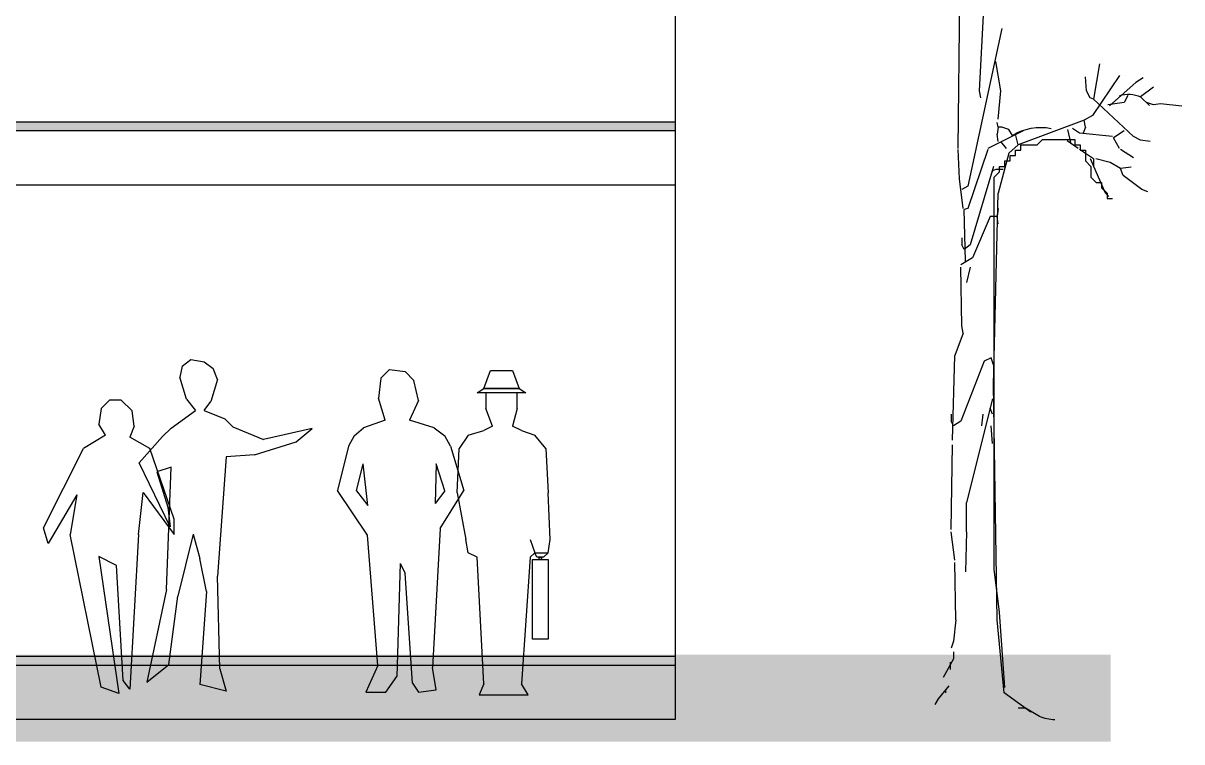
# Model space of a CAD drawing. Header units: millimetres. Extents: x 3669.6 to 3740.3, y 1535.4 to 1572.3.
# Drawn here: x 3700.14 to 3706.78, y 1535.39 to 1539.51 of the extents above; entities that cross this region are included whole.
import ezdxf

# ---------------------------------------------------------------- set-up
doc = ezdxf.new("R2010")
doc.units = ezdxf.units.MM
doc.layers.add('1', color=7, linetype='Continuous')

# ---------------------------------------------------------------- blocks, each defined once
blk = doc.blocks.new('T1')
at = {"color": 3, "linetype": 'Continuous'}
for p, q in [((-0.1867, 4.4147), (-0.2053, 6.384)), ((-0.3547, 4.872), (-0.392, 5.572)), ((-0.532, 5.3667), (-0.2613, 4.116)), ((-1.3067, 5.0867), (-1.26, 4.8067)), ((-0.5227, 4.872), (-0.4853, 5.1053)), ((-1.652, 4.9747), (-1.596, 4.9373)), ((-1.4653, 4.9933), (-1.2507, 4.676)), ((-1.204, 4.872), (-1.1947, 4.984)), ((-1.736, 4.9), (-1.6333, 4.8253)), ((-1.596, 4.9373), (-1.3874, 4.7519)), ((-1.7047, 4.754), (-1.6333, 4.8253)), ((-1.5773, 4.508), (-1.26, 4.8067)), ((-1.5307, 4.8347), (-1.5027, 4.7787)), ((-1.26, 4.8067), (-1.232, 4.816)), ((-1.232, 4.816), (-1.204, 4.872)), ((-0.504, 4.648), (-0.5227, 4.872)), ((-0.364, 4.816), (-0.3547, 4.872)), ((-1.96, 4.7507), (-1.792, 4.7693)), ((-1.792, 4.7693), (-1.736, 4.76)), ((-1.736, 4.76), (-1.68, 4.7787)), ((-1.5027, 4.7787), (-1.372, 4.76)), ((-1.2507, 4.676), (-1.1853, 4.6387)), ((-1.1947, 4.5827), (-1.1853, 4.6387)), ((-1.1853, 4.6387), (-0.6627, 4.4427)), ((-0.504, 4.5827), (-0.4947, 4.62)), ((-1.6333, 4.48), (-1.5773, 4.508)), ((-1.5027, 4.5547), (-1.4187, 4.4987)), ((-1.4093, 4.508), (-1.148, 4.536)), ((-1.1947, 4.5827), (-1.176, 4.536)), ((-1.148, 4.536), (-1.092, 4.5733)), ((-1.0827, 4.452), (-1.0547, 4.564)), ((-0.7, 4.5547), (-0.42, 4.4147)), ((-0.6627, 4.4427), (-0.644, 4.5173)), ((-0.616, 4.5173), (-0.588, 4.564)), ((-0.588, 4.564), (-0.532, 4.5827)), ((-0.532, 4.5827), (-0.504, 4.5827)), ((-0.504, 4.5827), (-0.4947, 4.5267)), ((-0.504, 4.4707), (-0.4947, 4.5267)), ((-1.708, 4.4707), (-1.6333, 4.48)), ((-1.4653, 4.4147), (-1.4187, 4.4987)), ((-1.1387, 4.4147), (-1.0493, 4.4743)), ((-0.6627, 4.4427), (-0.588, 4.3773)), ((-0.5693, 4.4147), (-0.5227, 4.4707)), ((-1.5773, 4.34), (-1.4747, 4.4053)), ((-1.3907, 4.3027), (-1.2787, 4.3307)), ((-1.3533, 4.06), (-1.235, 4.3321)), ((-1.26, 4.3307), (-1.148, 4.4053)), ((-1.26, 4.3307), (-1.26, 4.2747)), ((-0.588, 4.3773), (-0.504, 4.06)), ((-0.42, 4.4053), (-0.2613, 3.9387)), ((-0.196, 4.172), (-0.1867, 4.4053)), ((-1.5587, 4.2653), (-1.4747, 4.256)), ((-1.4933, 4.2), (-1.4747, 4.256)), ((-1.4747, 4.256), (-1.3907, 4.3027)), ((-0.5413, 4.2467), (-0.4853, 4.2467)), ((-0.4853, 4.2467), (-0.4573, 4.2373)), ((-0.4669, 4.2723), (-0.28, 3.6493)), ((-0.4573, 4.2373), (-0.448, 4.2093)), ((-1.6427, 4.088), (-1.4933, 4.2)), ((-0.224, 3.9387), (-0.196, 4.172)), ((-1.6893, 4.0693), (-1.6427, 4.088)), ((-1.3813, 4.032), (-1.3533, 4.06)), ((-0.4667, 2.5387), (-0.504, 4.06)), ((-0.2613, 4.116), (-0.2147, 4.088)), ((-0.504, 3.9387), (-0.4947, 3.8733)), ((-0.504, 3.8173), (-0.4947, 3.8733)), ((-0.4947, 3.8733), (-0.4387, 3.8733)), ((-0.4387, 3.8733), (-0.2987, 3.5467)), ((-0.2613, 3.9387), (-0.2333, 3.9293)), ((-0.2427, 3.5187), (-0.2333, 3.9293)), ((-0.2147, 3.7053), (-0.2147, 3.6493)), ((-0.28, 3.6493), (-0.2333, 3.612)), ((-0.2333, 3.612), (-0.2147, 3.6493)), ((-0.2987, 3.5467), (-0.2053, 3.4907)), ((-0.28, 3.472), (-0.252, 3.3507)), ((-0.2147, 3.0053), (-0.2053, 3.472)), ((-0.224, 2.9493), (-0.2147, 3.0053)), ((-0.224, 2.9493), (-0.1587, 2.772)), ((-0.14, 2.1), (-0.1587, 2.772)), ((-0.4667, 2.6973), (-0.448, 2.7533)), ((-0.448, 2.7533), (-0.392, 2.7253)), ((-0.392, 2.7253), (-0.2053, 2.2493)), ((-0.4947, 0.672), (-0.4667, 2.5387)), ((-0.4573, 2.4267), (-0.252, 1.6053)), ((-0.4573, 2.3053), (-0.4387, 2.352)), ((-0.3733, 2.212), (-0.3827, 2.3053)), ((-0.1307, 2.3053), (-0.1307, 2.2493)), ((-0.4573, 2.072), (-0.448, 2.212)), ((-0.2053, 2.2493), (-0.1493, 2.212)), ((-0.1493, 2.212), (-0.1307, 2.2493)), ((-0.1307, 1.3907), (-0.14, 2.0627)), ((-0.252, 1.372), (-0.252, 1.6053)), ((-0.252, 1.372), (-0.2427, 1.0547)), ((-0.1587, 1.148), (-0.1307, 1.372)), ((-0.168, 0.672), (-0.1587, 1.1293)), ((-0.5507, 0.0933), (-0.4947, 0.672)), ((-0.168, 0.672), (-0.1493, 0.504)), ((-0.1493, 0.504), (-0.1307, 0.448)), ((-0.1493, 0.42), (-0.1493, 0.364)), ((-0.1493, 0.364), (-0.0653, 0.2147)), ((-0.1213, 0.336), (-0.1213, 0.28)), ((-0.762, -0.0593), (-0.5507, 0.0933)), ((-0.112, 0.1493), (-0.028, 0.0467)), ((-0.084, 0.1213), (-0.084, 0.0933)), ((-0.028, 0.0467), (0, 0)), ((-0.8307, -0.0933), (-0.7187, -0.028)), ((-0.7187, -0.028), (-0.6627, -0.028))]:
    blk.add_line(p, q, dxfattribs=at)
at = {"color": 3}
for p, q in [((-1.1102, 4.4428), (-1.1529, 4.4428)), ((-1.1529, 4.4428), (-1.1529, 4.4001)), ((-0.8542, 4.4854), (-1.1102, 4.4854)), ((-1.1102, 4.4854), (-1.1102, 4.4428)), ((-0.8115, 4.4428), (-0.8542, 4.4854)), ((-0.6835, 4.4428), (-0.8115, 4.4428)), ((-0.6835, 4.4001), (-0.6835, 4.4428)), ((-1.1529, 4.4001), (-1.1956, 4.4001)), ((-1.1956, 4.4001), (-1.1956, 4.3149)), ((-0.6408, 4.4001), (-0.6835, 4.4001)), ((-0.6408, 4.3575), (-0.6408, 4.4001)), ((-0.5981, 4.3575), (-0.6408, 4.3575)), ((-0.5981, 4.3149), (-0.5981, 4.3575)), ((-1.1956, 4.3149), (-1.2383, 4.2722)), ((-1.2383, 4.2722), (-1.2383, 4.1869)), ((-0.5555, 4.3149), (-0.5981, 4.3149)), ((-0.5555, 4.2722), (-0.5555, 4.3149)), ((-0.5128, 4.2722), (-0.5555, 4.2722)), ((-0.5128, 4.2296), (-0.5128, 4.2722)), ((-0.4701, 4.1869), (-0.5128, 4.2296)), ((-1.2809, 4.1443), (-1.3236, 4.1443)), ((-1.3236, 4.1443), (-1.3236, 4.1017)), ((-1.2383, 4.1869), (-1.2809, 4.1443)), ((-0.4701, 1.0744), (-0.4701, 4.1869)), ((-1.3236, 4.1017), (-1.3663, 4.059)), ((-1.3663, 4.059), (-1.3663, 4.0164)), ((-1.3663, 4.0164), (-1.409, 4.0164)), ((-0.5128, 0.7333), (-0.4701, 1.0744)), ((-0.5555, 0.1364), (-0.5128, 0.7333))]:
    blk.add_line(p, q, dxfattribs=at)
at = {"color": 3, "linetype": 'Continuous'}
for centre, radius, start, end in [((-1.5357, 4.585), 0.2594, 74.25514, 112.1045), ((-0.84, 4.1603), 0.4215, 57.89379, 101.4965), ((-0.9683, 0.2263), 0.3481, 272.6897, 293.29941)]:
    blk.add_arc(centre, radius, start, end, dxfattribs=at)
blk = doc.blocks.new('02EBLB27')
at = {"color": 0, "linetype": 'ByBlock'}
for points, invisible_edges in [([(17.21, 141), (2.21, 142), (1.21, 133), (19.21, 132)], 5), ([(6.21, 146), (13.21, 145), (17.21, 141), (2.21, 142)], 4), ([(1.21, 133), (19.21, 132), (15.21, 123), (4.21, 123)], 5), ([(15.21, 123), (4.21, 123), (-5.59, 119.59), (26.41, 119.59)], 5), ([(31.21, 116), (-9.79, 116), (-12.35, 111.21), (33.77, 111.21)], 5), ([(-5.59, 119.59), (26.41, 119.59), (31.21, 116), (-9.79, 116)], 5), ([(-5.79, 103.24), (-12.35, 111.21), (-17.35, 91.21), (-8.79, 91)], 5), ([(27.21, 103.24), (33.77, 111.21), (39.77, 91.21), (31.21, 91)], 5), ([(27.21, 103.24), (26.77, 85.4), (-3.62, 84.44), (-5.79, 103.24)], 10), ([(-17.35, 91.21), (-8.79, 91), (-3.62, 84.44), (-3.82, 70.97)], 5), ([(39.77, 91.21), (31.21, 91), (26.77, 85.4), (29.06, 74.08)], 5), ([(29.06, 74.08), (-3.82, 70.97), (10.96, 58.25), (13.27, 53.87)], 11), ([(13.27, 53.87), (29.06, 74.08), (25.53, 11.06), (16.53, 4.06)], 5), ([(-3.82, 70.97), (10.96, 58.25), (9.53, 7.06), (0.82, 12.06)], 5), ([(9.53, 7.06), (0.82, 12.06), (-4.5, 0), (4.5, 0)], 1), ([(25.53, 11.06), (16.53, 4.06), (19.21, 0), (27.21, 1)], 1)]:
    blk.add_3dface(points, dxfattribs=dict(at, invisible_edges=invisible_edges))
blk = doc.blocks.new('02EBLB30')
at = {"color": 0, "linetype": 'ByBlock'}
for points in [[(-7, 138), (9, 138), (6, 146), (-4, 146)], [(9, 138), (-7, 138), (-10, 136), (12, 136)], [(-14, 64), (-20, 64), (-18, 62), (-15, 62)], [(-13, 61), (-20, 61), (-20, 25), (-13, 25)], [(-16, 62), (-17, 62), (-17, 61), (-16, 61)]]:
    blk.add_3dface(points, dxfattribs=at)
for points, invisible_edges in [([(-6, 136), (8, 136), (8, 129), (-6, 129)], 4), ([(8, 129), (-6, 129), (-4, 121), (5, 121)], 5), ([(-4, 121), (5, 121), (9, 119), (-8, 119)], 5), ([(-14, 117), (16, 117), (20, 111), (-19, 111)], 5), ([(9, 119), (-8, 119), (-14, 117), (16, 117)], 5), ([(20, 111), (-19, 111), (-20, 91), (21, 91)], 5), ([(-20, 91), (21, 91), (17, 70), (-21, 70)], 5), ([(-21, 70), (-12, 70), (-14, 64), (-20, 64)], 1), ([(17, 70), (-12, 70), (-14, 64), (16, 64)], 5), ([(-14, 64), (-12, 62), (12, 62), (16, 64)], 10), ([(12, 62), (-12, 62), (-8, 5), (9, 5)], 5), ([(-8, 5), (9, 5), (11, 0), (-11, 0)], 1)]:
    blk.add_3dface(points, dxfattribs=dict(at, invisible_edges=invisible_edges))
blk = doc.blocks.new('02EBLB09')
at = {"color": 0, "linetype": 'ByBlock'}
for points, invisible_edges in [([(-4, 133), (1, 133), (6, 128), (-8, 129)], 4), ([(6, 128), (-8, 129), (-9, 122), (7, 121)], 5), ([(-9, 122), (7, 121), (5, 116), (-6, 117)], 5), ([(5, 116), (-6, 117), (-16, 111), (14, 111)], 5), ([(-16, 111), (-19, 90), (-32, 68), (-34, 75)], 1), ([(14, 111), (11, 91), (25, 72), (25, 79)], 1), ([(11, 91), (-19, 90), (-22, 72), (9, 72)], 5), ([(-22, 72), (-9, 62), (0, 0), (-8, 3)], 1), ([(-22, 72), (9, 72), (-1, 58), (-9, 62)], 11), ([(-1, 58), (9, 72), (5, 2), (2, 6)], 1)]:
    blk.add_3dface(points, dxfattribs=dict(at, invisible_edges=invisible_edges))
blk = doc.blocks.new('02EBLB16')
at = {"color": 0, "linetype": 'ByBlock'}
for points, invisible_edges in [([(-6, 146), (-20, 147), (-21, 142), (-4, 141)], 5), ([(-16, 150), (-10, 149), (-6, 146), (-20, 147)], 4), ([(-21, 142), (-4, 141), (-7, 131), (-18, 132)], 5), ([(-7, 131), (-18, 132), (-14, 127), (-10, 127)], 5), ([(-14, 127), (-10, 127), (-0.61, 123.21), (-25, 119)], 5), ([(-25, 119), (-0.61, 123.21), (3.01, 119.56), (-28.82, 115.14)], 5), ([(0, 106), (3.01, 119.56), (16.82, 113.81), (12.82, 106.81)], 5), ([(16.82, 113.81), (12.82, 106.81), (31.67, 112.75), (38.82, 118.81)], 1), ([(-28.82, 115.14), (-25.01, 101.36), (-31.45, 99.23), (-39.45, 103.23)], 5), ([(-25.01, 101.36), (-15, 71), (-12, 60), (0, 106)], 13), ([(-12, 60), (0, 106), (-4, 52), (-9, 45)], 5), ([(-39.45, 103.23), (-31.45, 99.23), (-26.45, 83.23), (-25.45, 74.23)], 1), ([(-25.01, 101.36), (-15, 71), (-22, 43), (-27, 46)], 5), ([(-4, 52), (-9, 45), (-12, 3), (-3, 10)], 5), ([(-22, 43), (-27, 46), (-36, 4), (-26, 12)], 1), ([(-12, 3), (-3, 10), (0, 0)], 1)]:
    blk.add_3dface(points, dxfattribs=dict(at, invisible_edges=invisible_edges))

msp = doc.modelspace()

# ---------------------------------------------------------------- hatches: boundary and pattern name
for points in [[(3698.7254, 1538.9403), (3703.8754, 1538.9403), (3703.8754, 1538.8903), (3698.7254, 1538.8903)], [(3698.7254, 1535.8803), (3703.8754, 1535.8803), (3703.8754, 1535.8303), (3698.7254, 1535.8303)]]:
    msp.add_hatch(color=256).paths.add_polyline_path(points)

# ---------------------------------------------------------------- linework, layer by layer
msp.add_line((3703.8754, 1542.3803), (3703.8754, 1535.5203))
at = {"const_width": 0.5}
msp.add_lwpolyline([(3669.8399, 1535.6425), (3706.3681, 1535.6425)], dxfattribs=at)
at = {"layer": '1'}
for p, q in [((3703.8754, 1538.9403), (3688.8754, 1538.9403)), ((3703.8754, 1538.8903), (3688.8754, 1538.8903)), ((3703.8754, 1538.5803), (3688.8754, 1538.5803)), ((3703.8754, 1535.8803), (3688.8754, 1535.8803)), ((3703.8754, 1535.8303), (3688.8754, 1535.8303)), ((3703.8754, 1535.5203), (3688.8754, 1535.5203))]:
    msp.add_line(p, q, dxfattribs=at)

# ---------------------------------------------------------------- block references
for name, p, xscale, yscale, zscale in [('T1', (3705.3614, 1535.6053), -0.7214428481313488, 0.7214428481313488, 0.7214428481313488), ('02EBLB16', (3701.3061, 1535.6834), 0.01265291986055672, 0.01265291986055672, 0.01265291986055672), ('02EBLB27', (3702.1625, 1535.6774), 0.01265291986055672, 0.01265291986055672, 0.01265291986055672), ('02EBLB30', (3702.8937, 1535.6616), -0.01271364389685914, 0.01271364389685914, 0.01271364389685914), ('02EBLB09', (3700.6905, 1535.6683), 0.01265291986055672, 0.01265291986055672, 0.01265291986055672)]:
    msp.add_blockref(name, p, dxfattribs=dict(at, xscale=xscale, yscale=yscale, zscale=zscale))

doc.saveas('drawing.dxf')
